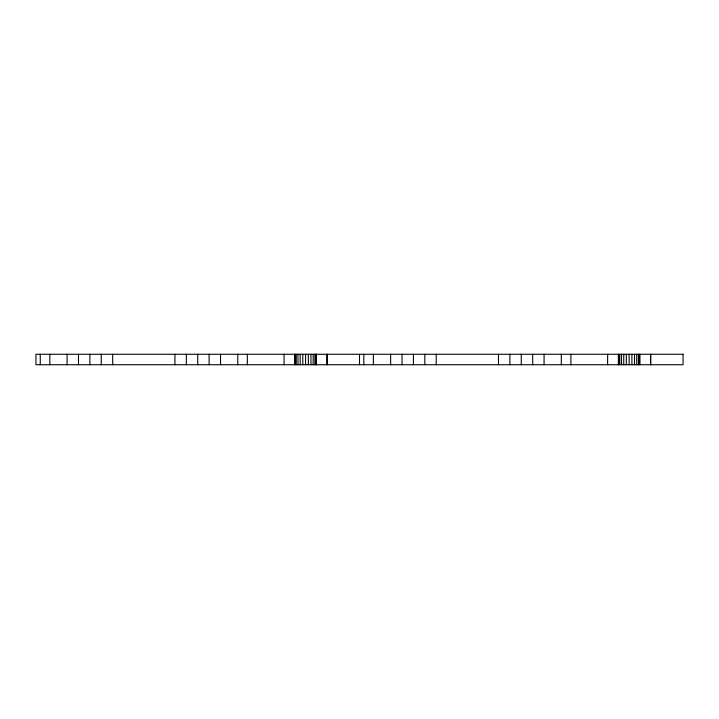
<?xml version="1.0" encoding="UTF-8"?>
<svg xmlns="http://www.w3.org/2000/svg" width="719" height="719" viewBox="0 0 719 719"><rect width="100%" height="100%" fill="white"/><g stroke="black" fill="none" stroke-linecap="round" stroke-linejoin="round"><path stroke-width="1.08" d="M247.336 364.731L247.345 354.269M570.886 364.731L570.895 354.269M650.641 354.269L650.641 364.731M650.614 354.269L650.614 364.731M639.883 354.269L639.883 364.731M639.515 354.269L639.515 364.731M638.445 354.269L638.445 364.731M636.728 354.269L636.728 364.731M634.509 354.269L634.509 364.731M631.911 354.269L631.911 364.731M629.125 354.269L629.125 364.731M626.339 354.269L626.339 364.731M623.741 354.269L623.741 364.731M621.522 354.269L621.522 364.731M619.805 354.269L619.805 364.731M618.735 354.269L618.735 364.731M618.367 354.269L618.367 364.731M607.636 354.269L607.609 364.731M561.323 354.269L561.323 364.731M544.076 354.269L544.076 364.731M532.671 354.269L532.671 364.731M521.275 354.269L521.275 364.731M509.879 354.269L509.879 364.731M498.474 354.269L498.474 364.731M436.226 354.269L436.226 364.731M424.821 354.269L424.821 364.731M413.425 354.269L413.425 364.731M402.029 354.269L402.029 364.731M390.624 354.269L390.624 364.731M373.377 354.269L373.377 364.731M363.814 354.269L363.814 364.731M359.5 354.269L359.5 364.731M327.091 354.269L327.091 364.731M327.064 354.269L327.064 364.731M316.333 354.269L316.333 364.731M315.965 354.269L315.965 364.731M314.895 354.269L314.895 364.731M313.178 354.269L313.178 364.731M310.959 354.269L310.959 364.731M308.361 354.269L308.361 364.731M305.575 354.269L305.575 364.731M302.789 354.269L302.789 364.731M300.191 354.269L300.191 364.731M297.972 354.269L297.972 364.731M296.255 354.269L296.255 364.731M295.185 354.269L295.185 364.731M294.817 354.269L294.817 364.731M284.059 354.269L284.086 364.731M237.773 354.269L237.773 364.731M220.526 354.269L220.526 364.731M209.121 354.269L209.121 364.731M197.725 354.269L197.725 364.731M186.329 354.269L186.329 364.731M174.924 354.269L174.924 364.731M112.676 354.269L112.676 364.731M101.271 354.269L101.271 364.731M89.875 354.269L89.875 364.731M78.479 354.269L78.479 364.731M67.074 354.269L67.074 364.731M49.827 354.269L49.827 364.731M40.264 354.269L40.264 364.731M683.05 354.269L35.95 354.269L35.95 364.731L683.05 364.731L683.05 354.269"/></g></svg>
